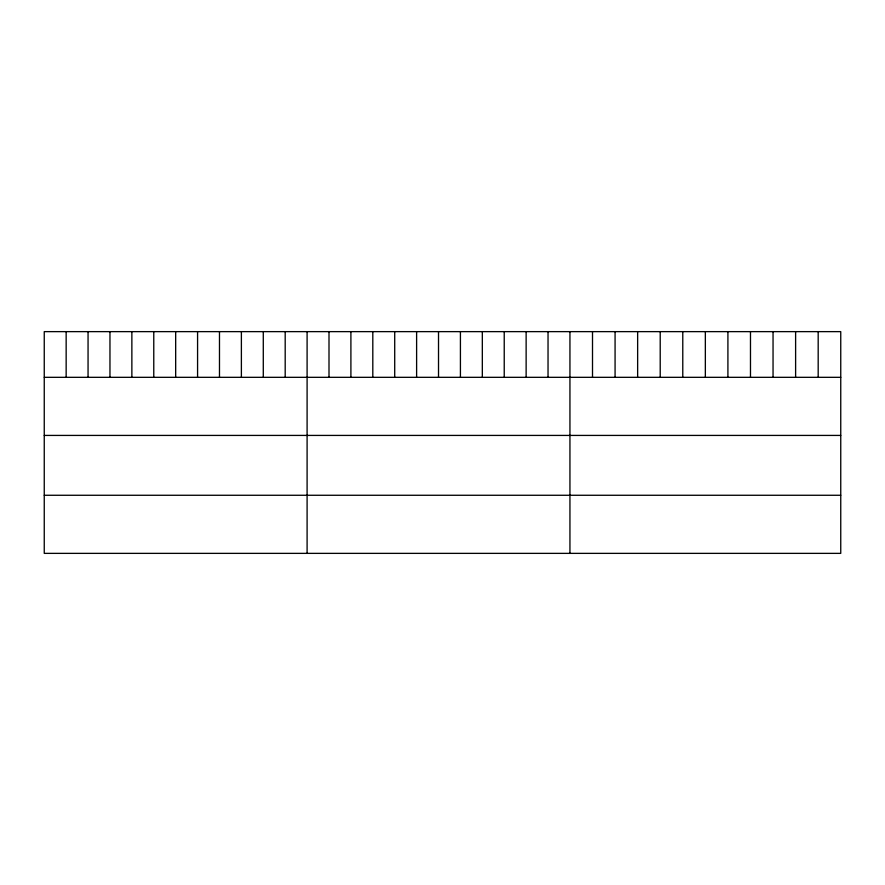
<?xml version="1.0" encoding="UTF-8"?>
<svg xmlns="http://www.w3.org/2000/svg" width="885" height="885" viewBox="0 0 885 885"><rect width="100%" height="100%" fill="white"/><g stroke="black" fill="none" stroke-linecap="round" stroke-linejoin="round"><path stroke-width="1.33" d="M840.75 377.32L840.75 553.368L44.25 553.368L44.25 331.632L840.75 331.632L840.75 377.32L44.25 377.32M44.25 435.42L840.75 435.42M44.25 495.268L840.75 495.268M818.183 331.632L818.183 377.32M795.615 331.632L795.615 377.32M773.047 331.632L773.047 377.32M750.48 331.632L750.48 377.32M727.913 331.632L727.913 377.32M705.345 331.632L705.345 377.32M682.778 331.632L682.778 377.32M660.21 331.632L660.21 377.32M637.642 331.632L637.642 377.32M615.075 331.632L615.075 377.32M592.508 331.632L592.508 377.32M569.94 331.632L569.94 553.368M548.036 331.632L548.036 377.32M526.133 331.632L526.133 377.32M504.229 331.632L504.229 377.32M482.325 331.632L482.325 377.32M460.421 331.632L460.421 377.32M438.517 331.632L438.517 377.32M416.614 331.632L416.614 377.32M394.71 331.632L394.71 377.32M372.806 331.632L372.806 377.32M350.902 331.632L350.902 377.32M328.999 331.632L328.999 377.32M307.095 331.632L307.095 553.368M285.191 331.632L285.191 377.32M263.287 331.632L263.287 377.32M241.384 331.632L241.384 377.32M219.48 331.632L219.48 377.32M197.576 331.632L197.576 377.32M175.673 331.632L175.673 377.32M153.769 331.632L153.769 377.32M131.865 331.632L131.865 377.32M109.961 331.632L109.961 377.32M88.057 331.632L88.057 377.32M66.154 331.632L66.154 377.32"/></g></svg>
